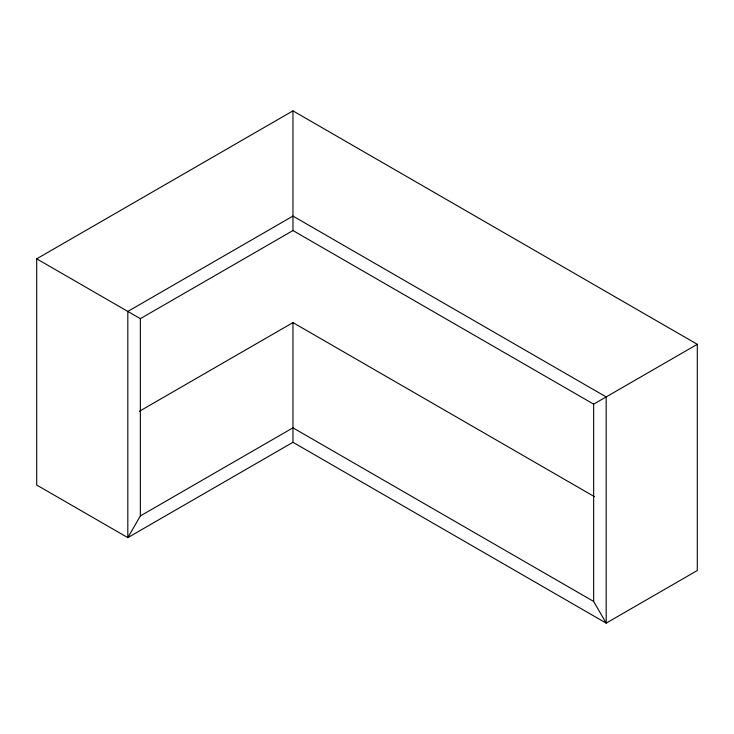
<?xml version="1.0" encoding="UTF-8"?>
<svg xmlns="http://www.w3.org/2000/svg" width="734" height="734" viewBox="0 0 734 734"><rect width="100%" height="100%" fill="white"/><g stroke="black" fill="none" stroke-linecap="round" stroke-linejoin="round"><path stroke-width="1.1" d="M36.7 258.827L140.35 318.666L140.35 515.938L127.817 537.646L36.7 485.036L36.7 258.827L292.967 110.871L697.3 344.31L697.3 570.52L606.183 623.129L292.967 442.29L127.817 537.646L127.817 311.436L292.967 216.08L606.183 396.92L606.183 623.129L593.65 601.43L593.65 404.15L697.3 344.31M140.35 318.666L292.967 230.549L593.65 404.15M139.396 411.279L292.967 322.611L594.503 496.707M140.35 515.938L292.967 427.83L593.65 601.43M292.967 110.871L292.967 230.549M292.967 322.611L292.967 442.29"/></g></svg>
